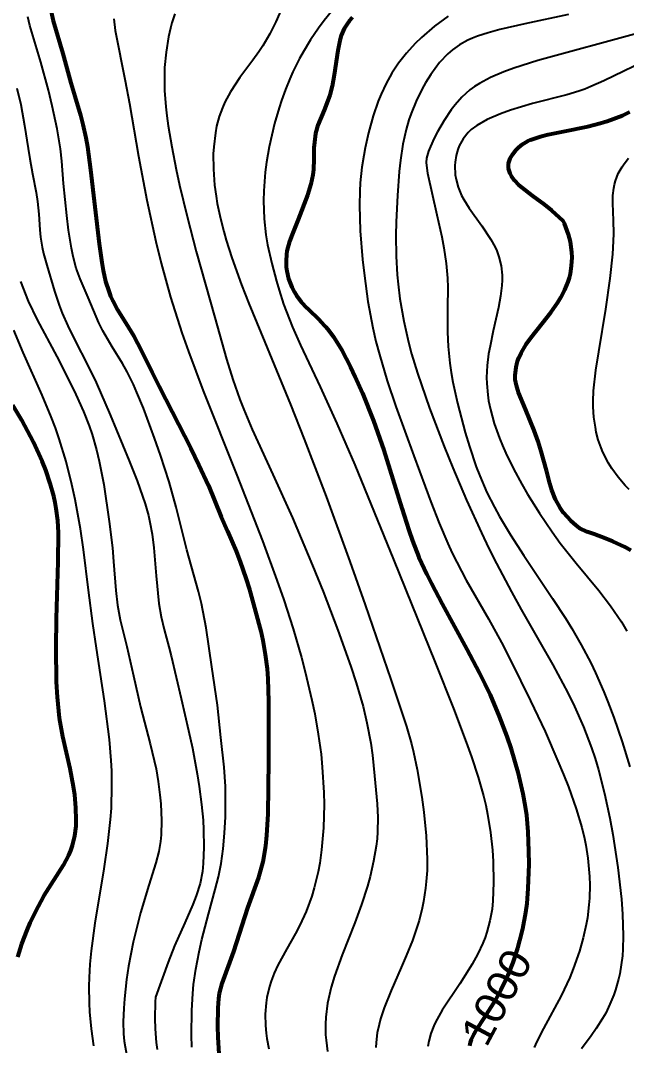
# Model space of a CAD drawing. Header units: metres. Extents: x 545098 to 555652, y 1854398 to 1862642.
# Drawn here: x 549431 to 549768, y 1856173 to 1856742 of the extents above; entities that cross this region are included whole.
import ezdxf
from ezdxf.enums import TextEntityAlignment as Align

# ---------------------------------------------------------------- set-up
doc = ezdxf.new("R2010")
doc.units = ezdxf.units.M
doc.header["$LTSCALE"] = 6.8
doc.layers.add('1', color=7, linetype='Continuous', lineweight=25)
doc.layers.add('2', color=7, linetype='Continuous', lineweight=53)
doc.layers.add('4', color=7, linetype='Continuous')

msp = doc.modelspace()

# ---------------------------------------------------------------- linework, layer by layer
at = {"layer": '1'}
for points in [[(549578.26, 1856754.04), (549572.89, 1856741.6), (549569.55, 1856735.01), (549565.57, 1856728.27), (549563.3, 1856724.86), (549559.96, 1856720.28), (549552.77, 1856710.68), (549547.56, 1856702.75), (549544.47, 1856696.95), (549543.1, 1856693.86), (549541.33, 1856688.96), (549539.93, 1856683.72), (549539.21, 1856680.04), (549538.28, 1856672.28), (549538.06, 1856668.22), (549538.11, 1856659.77), (549538.79, 1856650.94), (549539.59, 1856644.88), (549540.28, 1856640.77), (549542.01, 1856632.42), (549543.82, 1856625.26), (549545.2, 1856620.43), (549548.32, 1856610.61), (549553.79, 1856595.51), (549557.85, 1856585.15), (549566.65, 1856563.72), (549580.88, 1856529.1), (549588.51, 1856509.98), (549600.76, 1856478), (549613.85, 1856442.06), (549622.38, 1856417.93), (549636.75, 1856376.41), (549645.4, 1856350.3), (549648.13, 1856340.76), (549649.26, 1856336.2)], [(549516.73, 1856746.07), (549515.07, 1856741), (549514.27, 1856738.07), (549513.17, 1856733.18), (549511.8, 1856724.8), (549511.03, 1856716.25), (549510.88, 1856711.47), (549511.02, 1856703.49), (549511.7, 1856694.37), (549512.27, 1856689.32), (549513.02, 1856683.92), (549514.98, 1856672.22), (549517.47, 1856659.65), (549519.35, 1856650.97), (549523.52, 1856633.44), (549528.57, 1856614.15), (549538.86, 1856577.46), (549545.46, 1856554.3), (549548.97, 1856543.02), (549552.82, 1856531.88), (549554.93, 1856526.36), (549559.61, 1856515.25), (549571.12, 1856490.3), (549582, 1856466.26), (549593.26, 1856439.69), (549599.04, 1856425.37), (549607.32, 1856403.88), (549614.49, 1856383.75), (549617.45, 1856374.68), (549619.9, 1856366.48), (549621.26, 1856361.48), (549623.42, 1856352.48), (549625.54, 1856341.07), (549626.42, 1856334.53), (549627.56, 1856323.08), (549629.04, 1856307.44), (549629.43, 1856299.77), (549629.33, 1856291.97), (549629.04, 1856287.97), (549628.56, 1856283.88), (549627.11, 1856275.53), (549625.14, 1856267.17), (549623.63, 1856261.73), (549620.38, 1856251.49), (549616.72, 1856241.4), (549609.69, 1856223.66), (549605.44, 1856211.76), (549603.63, 1856205.73), (549601.56, 1856196.78), (549600.55, 1856189), (549600.35, 1856185.11), (549600.46, 1856179.2), (549600.7, 1856176.18), (549601.54, 1856169.93)], [(549606.13, 1856750.37), (549599.63, 1856742.32), (549596.53, 1856738.12), (549592.11, 1856731.6), (549587.97, 1856724.76), (549586, 1856721.22), (549582.31, 1856713.86), (549580.59, 1856710.04), (549578.17, 1856704.11), (549575.94, 1856697.96), (549574.57, 1856693.76), (549572.11, 1856685.19), (549569.15, 1856672.23), (549567.69, 1856663.73), (549566.95, 1856658.22), (549566.05, 1856647.76), (549565.9, 1856642.3), (549566.25, 1856632.29), (549567.29, 1856623.27), (549568.26, 1856617.71), (549570.58, 1856607.35), (549573.12, 1856597.54), (549574.56, 1856592.61), (549577.09, 1856584.91), (549582.12, 1856572.04), (549586.52, 1856562.16), (549597.41, 1856538.97), (549606.76, 1856518.58), (549616.63, 1856495.67), (549638.12, 1856443.08), (549661.28, 1856385.83), (549671.42, 1856360.39), (549678.61, 1856341.68)], [(549837.97, 1856750.03), (549823.04, 1856742.04), (549808.48, 1856734.74), (549782.51, 1856722.25), (549755.01, 1856708.78), (549747.85, 1856705.61), (549744.44, 1856704.27), (549741.08, 1856703.07), (549734.48, 1856701.05), (549715.41, 1856696.27), (549703.22, 1856692.6), (549697.6, 1856690.55), (549690.21, 1856687.35), (549684.41, 1856684.09), (549681.36, 1856681.8), (549679.63, 1856680.2), (549676.8, 1856676.73), (549674.65, 1856672.81), (549673.82, 1856670.69), (549672.9, 1856667.32), (549672.37, 1856663.74), (549672.26, 1856661.88)], [(549735.29, 1856745.58), (549711.04, 1856740.46), (549697.2, 1856737.35), (549690.74, 1856735.58), (549684.79, 1856733.61)], [(549464.05, 1856599), (549461.93, 1856604.86), (549460.2, 1856611.26), (549459.23, 1856615.85), (549457.63, 1856625.86), (549456.61, 1856634.11), (549454.91, 1856651.85), (549453.85, 1856664.3), (549453.09, 1856671.03), (549451.32, 1856682.24), (549448.61, 1856694.94), (549446.48, 1856703.62), (549442.22, 1856719.21), (549436.06, 1856739.54), (549434.98, 1856744.42)], [(549482.73, 1856743.23), (549483.57, 1856736.86), (549489.17, 1856708.84), (549491.46, 1856696.26), (549496.56, 1856667.03), (549501.2, 1856642.55), (549506.21, 1856619.58), (549509.18, 1856607.59), (549514.37, 1856588.82), (549520.64, 1856568.93), (549524.24, 1856558.51), (549532.4, 1856536.66), (549551.11, 1856489.94), (549565.46, 1856453.43), (549573.43, 1856431.65), (549577.16, 1856420.79), (549582.38, 1856404.61), (549587.05, 1856388.6), (549589.16, 1856380.69), (549592.85, 1856365.08), (549594.42, 1856357.41), (549596.4, 1856346.08), (549597.89, 1856335.01), (549598.61, 1856327.78), (549599.46, 1856313.78), (549599.59, 1856307.03), (549599.27, 1856294.09), (549598.24, 1856282), (549597.17, 1856274.46), (549596.29, 1856269.68), (549594.16, 1856260.78), (549592.75, 1856256.16), (549589.58, 1856247.71)], [(549668.5, 1856744.66), (549660.91, 1856739.15), (549653.67, 1856732.87), (549650.23, 1856729.49), (549645.38, 1856724.18), (549641.01, 1856718.66), (549639.04, 1856715.85), (549637.22, 1856713.01), (549634.01, 1856707.27), (549631.3, 1856701.42), (549629.71, 1856697.47), (549626.96, 1856689.38), (549624.35, 1856680.03), (549622.44, 1856671.56), (549621.64, 1856667.3), (549620.63, 1856660.91), (549619.67, 1856652.25), (549619.38, 1856647.61), (549619.23, 1856639.87), (549619.71, 1856625.64), (549620.97, 1856609.62), (549621.97, 1856600.64), (549623.99, 1856586.38), (549626.75, 1856571.62), (549628.44, 1856564.21), (549630.34, 1856556.85), (549634.66, 1856542.32), (549639.47, 1856528.11), (549649.53, 1856500.74), (549658.96, 1856475.12), (549663.57, 1856463.19), (549668.3, 1856451.98), (549670.74, 1856446.67), (549673.27, 1856441.56), (549678.62, 1856431.61), (549690.93, 1856410.08), (549698.14, 1856396.96), (549703.38, 1856386.91), (549714.35, 1856364.72), (549722.35, 1856347.55), (549729.54, 1856331.21), (549732.65, 1856323.7), (549735.36, 1856316.8), (549739.69, 1856304.65)], [(549797.37, 1856742.77), (549788.93, 1856739.86), (549774.16, 1856735.35), (549718.4, 1856720.08), (549705.06, 1856715.9), (549699.41, 1856713.85), (549692.05, 1856710.73), (549685.85, 1856707.42), (549683.11, 1856705.65), (549680.6, 1856703.79), (549676.15, 1856699.81), (549672.37, 1856695.59), (549670.16, 1856692.69), (549666.28, 1856686.86), (549662.58, 1856680.5), (549660.53, 1856676.55), (549657.59, 1856669.81)], [(549684.79, 1856733.61), (549682.06, 1856732.53), (549679.51, 1856731.39), (549674.91, 1856728.86), (549670.85, 1856725.99), (549668.38, 1856723.84), (549663.8, 1856718.95), (549658.98, 1856712.43), (549655.99, 1856707.64), (549654.13, 1856704.31), (549650.76, 1856697.5), (549647.96, 1856690.65), (549646.76, 1856687.18), (549645.19, 1856681.89), (549643.35, 1856673.6), (549642.03, 1856664.74), (549641.37, 1856658.48), (549640.38, 1856645.11), (549639.65, 1856630.61), (549639.48, 1856623.06), (549639.59, 1856611.52), (549640.19, 1856601.15), (549640.69, 1856595.89), (549641.69, 1856587.89), (549643.83, 1856575.48), (549646.49, 1856563.75), (549648.2, 1856557.34), (549651.43, 1856546.63), (549658.17, 1856527.15), (549666.35, 1856505.77), (549671.09, 1856494.07), (549678.79, 1856475.97), (549686.96, 1856457.98), (549691.13, 1856449.29), (549695.32, 1856440.92), (549703.66, 1856425.17), (549709.1, 1856415.34), (549719.49, 1856397.13), (549726.62, 1856384.6), (549735, 1856369.04), (549738.71, 1856361.52), (549743.74, 1856350.24), (549748.17, 1856338.61), (549750.17, 1856332.55), (549752.04, 1856326.26), (549755.41, 1856313.14), (549758.29, 1856299.55), (549759.96, 1856290.36), (549762.74, 1856272.11), (549764.75, 1856254.55), (549765.39, 1856246.16), (549765.76, 1856234.21), (549765.56, 1856226.72), (549765.31, 1856223.15), (549764.73, 1856218), (549763.89, 1856213.12), (549763.21, 1856210.02), (549761.54, 1856204.17), (549760.58, 1856201.4), (549758.43, 1856196.17), (549756.04, 1856191.32), (549754.34, 1856188.29), (549750.74, 1856182.64), (549747.96, 1856178.73), (549742.58, 1856171.49)], [(549429.01, 1856704.81), (549431.05, 1856695.72), (549433.26, 1856684.03), (549435.23, 1856671.21), (549436.14, 1856665.48), (549437.68, 1856657.23), (549439.68, 1856646.8), (549440.44, 1856641.85), (549441.12, 1856634.81), (549441.66, 1856626.14), (549442.03, 1856622.12), (549442.94, 1856616.5), (549443.72, 1856612.98), (549445.5, 1856606.43), (549449.83, 1856592.05), (549452.44, 1856584.26), (549454.1, 1856579.91), (549457.19, 1856572.85), (549461.21, 1856564.92), (549468.39, 1856550.84), (549472.93, 1856541.3), (549480.82, 1856523.47), (549491.36, 1856497.9), (549495.68, 1856486.7), (549500.13, 1856473.91), (549501.98, 1856467.49), (549502.86, 1856463.81), (549504.06, 1856457.1), (549505.02, 1856449.52), (549506.39, 1856433.98), (549507.86, 1856418.72), (549509.06, 1856411.34), (549510.73, 1856404.15), (549513.37, 1856394.58), (549514.7, 1856389.69), (549520.16, 1856365.89), (549524.3, 1856348.13), (549526.42, 1856338.29), (549529.03, 1856324.15), (549530.16, 1856317.07), (549531.5, 1856307.06), (549532.34, 1856298.3), (549532.65, 1856293.05), (549532.83, 1856283.45), (549532.49, 1856274.36), (549532.02, 1856269.89), (549530.73, 1856263.16), (549528.62, 1856256.31), (549526.78, 1856251.57), (549522.26, 1856241.35), (549516.55, 1856228.6), (549512.9, 1856219.53), (549505.91, 1856200.1), (549505.78, 1856197.47), (549505.6, 1856188.28), (549505.72, 1856182.61), (549506.3, 1856174.96), (549506.83, 1856171)], [(549657.59, 1856669.81), (549656.52, 1856665.96), (549656.33, 1856663.56), (549656.42, 1856661.82), (549657.05, 1856657.62), (549662.28, 1856634.37), (549664.97, 1856622.14), (549666.14, 1856616.09), (549667.47, 1856607.42), (549668.17, 1856599.36), (549668.34, 1856594.09), (549668.24, 1856582.87), (549668.13, 1856569.37), (549668.52, 1856561.28), (549669.47, 1856552.04), (549670.23, 1856546.93), (549671.2, 1856541.48), (549673.7, 1856529.82), (549677.96, 1856513.66), (549680.36, 1856505.75), (549684.16, 1856494.63), (549686.11, 1856489.56), (549690.08, 1856480.35), (549694.22, 1856472.07), (549697.09, 1856466.88), (549703.17, 1856456.8), (549710.61, 1856445.26), (549726.56, 1856421.39), (549733.68, 1856410.48), (549737.21, 1856404.78), (549742.49, 1856395.67), (549747.75, 1856385.64), (549750.37, 1856380.19), (549755.01, 1856369.7), (549757.29, 1856364.12), (549760.61, 1856355.44), (549765.26, 1856341.91), (549769.37, 1856328.07)], [(549769.05, 1856481.9), (549766.88, 1856484.21), (549762.94, 1856488.88), (549759.54, 1856493.55), (549757.58, 1856496.65), (549754.39, 1856502.76), (549753.45, 1856505.01), (549751.93, 1856509.44), (549750.84, 1856513.77), (549750.3, 1856516.61), (549749.54, 1856522.19), (549749.12, 1856527.85), (549749.07, 1856531.03), (549749.32, 1856536.68), (549750.6, 1856548.18), (549752.15, 1856558.4), (549756.05, 1856582.1), (549758.61, 1856599.09), (549760.05, 1856612.61), (549760.46, 1856619.83), (549760.54, 1856624.03), (549760.41, 1856631.39), (549760, 1856640.88), (549760.05, 1856645.19), (549760.48, 1856649.32), (549760.89, 1856651.35), (549761.45, 1856653.37), (549763.03, 1856657.35), (549765.15, 1856661.18), (549766.25, 1856662.82), (549768.73, 1856665.96)], [(549672.26, 1856661.88), (549672.49, 1856656.69), (549672.94, 1856653.97), (549674.12, 1856649.72), (549675.98, 1856645.27), (549677.2, 1856642.96), (549680.18, 1856638.18), (549687.26, 1856628.27), (549692.24, 1856620.84), (549694.58, 1856616.54), (549695.55, 1856614.4), (549696.75, 1856611.17), (549697.98, 1856606.2), (549698.52, 1856600.96), (549698.54, 1856598.19), (549698.39, 1856595.3), (549697.66, 1856589.25), (549696.51, 1856582.91), (549693.61, 1856569.96), (549691.78, 1856561.45), (549691.03, 1856557.21), (549690.21, 1856550.77), (549689.9, 1856544.16), (549689.97, 1856540.75), (549690.53, 1856534.49), (549691.02, 1856531.26), (549692.02, 1856526.29), (549694.12, 1856518.56), (549696.96, 1856510.49), (549698.65, 1856506.33), (549700.53, 1856502.09), (549704.74, 1856493.49), (549709.39, 1856484.91), (549712.64, 1856479.32), (549719.19, 1856468.79), (549726.29, 1856458.37), (549730.84, 1856452.18), (549739.56, 1856441.14), (549752.21, 1856425.85), (549758.73, 1856417.36), (549764.8, 1856408.51), (549767.87, 1856403.34)], [(549430.87, 1856597.52), (549435.29, 1856586.53), (549440.25, 1856576.08), (549451.09, 1856555.73), (549458.32, 1856541.62), (549461.64, 1856534.74), (549465.91, 1856525.27), (549469.11, 1856517.23), (549470.73, 1856512.53), (549473.2, 1856503.93), (549474.71, 1856497.64), (549477.21, 1856484.76), (549480.21, 1856464.11), (549482, 1856449.58), (549482.71, 1856441.98), (549483.88, 1856425.94), (549484.87, 1856417.7), (549486.41, 1856409.51), (549490, 1856394.73), (549493.69, 1856378.53), (549497.71, 1856361.34), (549503.03, 1856340.67), (549506.25, 1856326.93), (549507.51, 1856319.85), (549508.45, 1856312.44), (549508.9, 1856307.49), (549509.35, 1856298.22), (549509.19, 1856290.3), (549508.81, 1856286.59), (549507.76, 1856280.9), (549506.13, 1856274.71), (549502.2, 1856262.28), (549497.65, 1856246.96), (549493.59, 1856230.65), (549490.96, 1856217.35), (549489.82, 1856209.87), (549488.66, 1856199.25), (549488.28, 1856193.95), (549488.03, 1856186.44), (549488.22, 1856179.76), (549488.6, 1856175.62), (549490.06, 1856167.45)], [(549526.18, 1856172.35), (549526, 1856178.94), (549526.15, 1856192.66), (549526.61, 1856202.09), (549527.08, 1856207.15), (549528.27, 1856215.59), (549530.16, 1856225.26), (549531.75, 1856232.17), (549535.39, 1856246.24), (549539.18, 1856259.9), (549540.91, 1856266.93), (549542.39, 1856274.4), (549543.02, 1856278.38), (549543.54, 1856282.54), (549544.33, 1856291.25), (549544.77, 1856300.18), (549544.89, 1856306.06), (549544.75, 1856317.15), (549544.09, 1856327.88), (549542.28, 1856344.24), (549540.41, 1856362.24), (549537.24, 1856383.55), (549534.08, 1856405.19), (549531.54, 1856418.73), (549529.92, 1856425.35), (549523.3, 1856448.5), (549517.39, 1856472.16), (549513.47, 1856486.2), (549508.74, 1856500.94), (549505.4, 1856510.52), (549499.22, 1856527.05), (549495.67, 1856535.85), (549493.74, 1856540.28), (549490.27, 1856547.25), (549487.57, 1856552), (549481.94, 1856561.16), (549476.71, 1856569.99), (549474.44, 1856574.41), (549468.59, 1856588.48), (549464.05, 1856599)], [(549471.76, 1856173.08), (549470.41, 1856182.56), (549469.54, 1856192), (549469.29, 1856196.73), (549469.16, 1856206.27), (549469.29, 1856211.1), (549469.7, 1856218.44), (549470.38, 1856225.92), (549472.38, 1856241.15), (549477.39, 1856271.33), (549479.56, 1856285.51), (549481.01, 1856298.71), (549481.45, 1856305.05), (549481.78, 1856317.5), (549481.6, 1856325.84), (549481.31, 1856331.5), (549480.32, 1856343.25), (549477.61, 1856364.67), (549473.16, 1856393.93), (549471.14, 1856407.65), (549468.79, 1856426.11), (549466.04, 1856448.71), (549464.36, 1856460.17), (549461.38, 1856476.36), (549459.53, 1856484.73), (549456.3, 1856497.42), (549452.47, 1856510.03), (549450.32, 1856516.23), (549448.02, 1856522.31), (549443.05, 1856534.24), (549432.44, 1856558.04), (549427.25, 1856570.4)], [(549678.61, 1856341.68), (549681.57, 1856333.52), (549685.28, 1856322.31), (549688.2, 1856311.87), (549689.39, 1856306.77), (549690.43, 1856301.68), (549692.04, 1856291.59), (549693.1, 1856281.78), (549693.53, 1856275.5), (549693.81, 1856263.84), (549693.4, 1856253.61), (549692.9, 1856248.97), (549691.76, 1856242.42), (549690.09, 1856236.21), (549689.04, 1856233.18), (549687.84, 1856230.16), (549685.04, 1856224.21), (549681.86, 1856218.41), (549674.93, 1856207.43), (549665.2, 1856192.91), (549661.48, 1856186.31), (549660.49, 1856184.18), (549658.9, 1856179.94), (549657.76, 1856175.66), (549657.22, 1856172.73)], [(549649.26, 1856336.2), (549651.32, 1856326.56), (549653.94, 1856311.24), (549655.09, 1856302.78), (549656.37, 1856289.66), (549656.9, 1856276.64), (549656.79, 1856270.39), (549656.4, 1856264.41), (549655.99, 1856260.56), (549654.83, 1856253.17), (549654.1, 1856249.6), (549652.34, 1856242.69), (549650.25, 1856236.01), (549648.69, 1856231.64), (549645.25, 1856223.02), (549642.46, 1856216.58), (549636.81, 1856203.76), (549633.03, 1856194.26), (549630.98, 1856188.01), (549630.14, 1856184.91), (549629.17, 1856180.31), (549628.5, 1856174.92), (549628.38, 1856172.23)], [(549739.69, 1856304.65), (549742.75, 1856294.32), (549744.21, 1856288.22), (549744.98, 1856284.41), (549746.12, 1856277.24), (549747.07, 1856267.12), (549747.23, 1856262.23), (549747.05, 1856255.01), (549746.77, 1856251.41), (549745.85, 1856244.16), (549745.2, 1856240.48), (549743.56, 1856233.04), (549741.47, 1856225.59), (549738.06, 1856215.82), (549736.12, 1856211.09), (549731.3, 1856200.94), (549721.48, 1856182.72), (549717.84, 1856175.51), (549716.3, 1856172.12)], [(549589.58, 1856247.71), (549586.08, 1856240.15), (549583.66, 1856235.51), (549578.85, 1856226.94), (549573.96, 1856217.95), (549571.91, 1856213.53), (549570.21, 1856209.06), (549569.28, 1856206.05), (549567.88, 1856199.96), (549567.41, 1856196.88), (549566.92, 1856190.64), (549567.02, 1856184.31), (549567.41, 1856180.04), (549567.8, 1856177.17), (549568.92, 1856171.38)]]:
    msp.add_lwpolyline(points, dxfattribs=at)
at = {"layer": '2'}
for points in [[(549447.9, 1856747.15), (549449.03, 1856742.23), (549454.48, 1856724.1), (549458.97, 1856707.64), (549461.12, 1856700.4), (549464.23, 1856689.76), (549465.61, 1856684.57), (549467.23, 1856677.27), (549468.11, 1856672.17), (549469.81, 1856659.42), (549474.64, 1856618.29), (549476.07, 1856608.03), (549476.85, 1856603.56), (549478.22, 1856597.49), (549479.95, 1856591.98), (549480.99, 1856589.36), (549482.17, 1856586.79), (549484.87, 1856581.78), (549490.93, 1856571.98), (549493.9, 1856567.06), (549498.02, 1856559.33), (549504.06, 1856546.87), (549507.93, 1856539.05), (549515.16, 1856524.99), (549525.55, 1856504.88), (549530.1, 1856495.7), (549535.33, 1856484.27), (549542.5, 1856466.82), (549545.96, 1856458.77), (549550.71, 1856447.68), (549553, 1856441.84), (549556.17, 1856432.66), (549558.1, 1856426.42), (549561.54, 1856414.3), (549564.39, 1856403.26), (549565.57, 1856398.04), (549566.96, 1856390.3), (549567.9, 1856382.39), (549568.3, 1856376.83), (549568.74, 1856364.44), (549568.77, 1856331.31), (549568.34, 1856301.94), (549567.69, 1856289.86), (549567.06, 1856283.93), (549565.51, 1856275.17), (549563.1, 1856266.57), (549557.11, 1856249.62), (549549.21, 1856225.46), (549542.8, 1856207.65), (549541.34, 1856202.23), (549540.92, 1856199.39), (549540.54, 1856194.03), (549540.36, 1856183.86), (549540.49, 1856177.9), (549541.1, 1856168.65)], [(549615.41, 1856743.92), (549613.56, 1856741.91), (549612.52, 1856740.58), (549610.82, 1856737.95), (549609.09, 1856733.97), (549608.33, 1856731.28), (549607.3, 1856725.65), (549605.21, 1856712.09), (549604.03, 1856705.93), (549602.71, 1856700.85), (549601.74, 1856697.93), (549599.59, 1856692.57), (549596.18, 1856684.22), (549594.91, 1856679.67), (549594.19, 1856674.86), (549593.97, 1856671.61), (549593.84, 1856665.34), (549593.68, 1856659.58), (549593.36, 1856656.59), (549592.31, 1856651.49), (549590.39, 1856645.34), (549585.16, 1856631.8), (549581.8, 1856623.54), (549580.44, 1856619.71), (549578.99, 1856614.21), (549578.71, 1856612.42), (549578.46, 1856608.9), (549578.59, 1856605.47), (549578.87, 1856603.24), (549579.87, 1856598.94), (549581.61, 1856594.38), (549583.1, 1856591.52), (549584.23, 1856589.69), (549586.81, 1856586.2), (549590.14, 1856582.56), (549597.4, 1856575.57), (549600.59, 1856572.22), (549602.23, 1856570.26), (549604.86, 1856566.69), (549609.4, 1856559.27), (549614.25, 1856550.03), (549616.88, 1856544.54), (549620.96, 1856535.42), (549627.07, 1856520.16), (549632.78, 1856503.71), (549642.75, 1856471.65), (549646.71, 1856459.34), (549648.79, 1856453.44), (549652.32, 1856444.48), (549656.64, 1856434.9), (549659.2, 1856429.72), (549665.18, 1856418.41), (549678.95, 1856393.33), (549685.73, 1856380.44), (549688.87, 1856374.09), (549691.78, 1856367.88), (549696.88, 1856355.94), (549701.09, 1856344.75), (549703.46, 1856337.76), (549707.21, 1856325.1), (549710.1, 1856312.99), (549711.38, 1856305.78), (549712, 1856301.16), (549712.82, 1856291.93), (549713.24, 1856281.1), (549713.28, 1856273.86), (549712.86, 1856260.45), (549712.16, 1856252.05), (549711.52, 1856247.13), (549709.82, 1856238.14), (549708.18, 1856231.61), (549706.96, 1856227.36), (549704.37, 1856219.38), (549701.67, 1856212.31), (549700.21, 1856208.96), (549697.73, 1856203.92), (549694.83, 1856198.66), (549688.43, 1856188.47), (549684.44, 1856182.58), (549682.76, 1856179.66), (549681.38, 1856176.55), (549680.83, 1856174.88), (549680.39, 1856173.11)], [(549726.16, 1856636.84), (549722.31, 1856639.97), (549715.46, 1856645.05), (549709.41, 1856649.57), (549707.85, 1856650.94), (549705.38, 1856653.54), (549703.68, 1856655.97), (549702.91, 1856657.48), (549702.11, 1856660.24), (549702.11, 1856662.97), (549702.57, 1856664.66), (549703.06, 1856665.77), (549704.46, 1856668.06), (549706.39, 1856670.52), (549707.61, 1856671.77), (549709.82, 1856673.59), (549712.58, 1856675.28), (549714.19, 1856676.05), (549719.9, 1856677.98), (549724.13, 1856679), (549732.44, 1856680.64), (549746.06, 1856683.46), (549753.18, 1856685.34), (549756.92, 1856686.52), (549765.29, 1856689.68), (549769.4, 1856691.59)], [(549769.96, 1856448.18), (549766.51, 1856450.04), (549760.06, 1856453.14), (549755.97, 1856454.84), (549749.55, 1856457.07), (549745.79, 1856458.38), (549741.52, 1856460.52), (549739.55, 1856461.9), (549736.61, 1856464.48), (549732.61, 1856469.03), (549730.7, 1856471.76), (549728.16, 1856476.39), (549726.16, 1856481.57), (549725.07, 1856485.21), (549723.19, 1856492.53), (549720.28, 1856503.09), (549718.45, 1856508.67), (549716.22, 1856514.72), (549711.41, 1856526.62), (549707.61, 1856535.86), (549706.42, 1856539.62), (549705.82, 1856543.09), (549705.73, 1856545.33), (549706.25, 1856549.92), (549707.11, 1856553.23), (549707.74, 1856555), (549709.02, 1856557.85), (549711.86, 1856562.63), (549714.47, 1856566.2), (549720.73, 1856574.03), (549725.58, 1856580.23), (549729.45, 1856585.78), (549731.15, 1856588.58), (549733.38, 1856592.84), (549735.15, 1856597.18), (549735.85, 1856599.4), (549736.41, 1856601.65), (549737.14, 1856606.2), (549737.36, 1856610.76), (549737.25, 1856613.76), (549736.43, 1856619.53), (549735.38, 1856623.53), (549733.12, 1856629.56), (549732.36, 1856631.19), (549726.16, 1856636.84)], [(549429.39, 1856222.48), (549431.67, 1856229.67), (549434.62, 1856237.39), (549436.34, 1856241.4), (549439.21, 1856247.5), (549444.15, 1856256.54), (549454.89, 1856273.47), (549457.8, 1856278.91), (549458.98, 1856281.61), (549459.93, 1856284.31), (549461.22, 1856289.7), (549461.84, 1856295.02), (549461.96, 1856298.5), (549461.74, 1856305.23), (549461.08, 1856312.43), (549460.41, 1856317.16), (549458.47, 1856327.11), (549454.41, 1856344.74), (549452.63, 1856355.1), (549451.46, 1856366.67), (549451.02, 1856375.15), (549450.78, 1856394.25), (549451.03, 1856410.41), (549451.87, 1856441.78), (549452, 1856457.86), (549451.64, 1856464.79), (549450.84, 1856471.47), (549450.24, 1856474.83), (549449.49, 1856478.26), (549447.52, 1856485.34), (549444.97, 1856492.71), (549442.94, 1856497.76), (549438.14, 1856508.2), (549431.63, 1856520.41), (549426.75, 1856528.72)]]:
    msp.add_lwpolyline(points, dxfattribs=at)

# ---------------------------------------------------------------- texts
at = {"layer": '4', "width": 1.1}
msp.add_text('1000', height=17, rotation=61.834, dxfattribs=at).set_placement((549702.89, 1856196.15), align=Align.CENTER)

doc.saveas('drawing.dxf')
